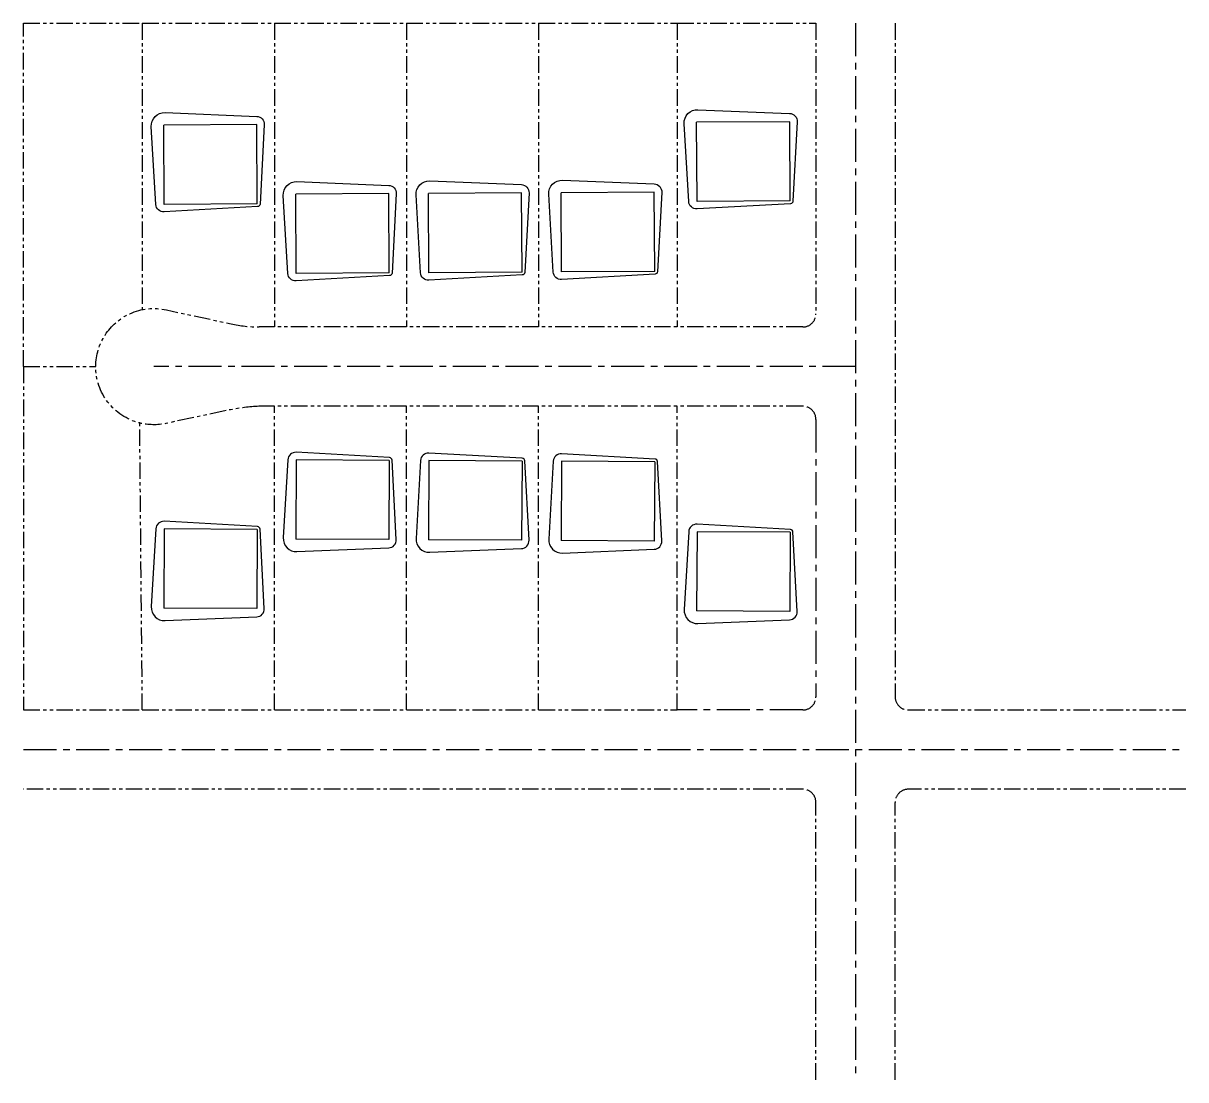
# Model space of a CAD drawing. Header units: feet. Extents: x 0 to 880, y 0 to 800.
import ezdxf

# ---------------------------------------------------------------- set-up
doc = ezdxf.new("R2010")
doc.units = ezdxf.units.FT
doc.header["$LTSCALE"] = 20
doc.header["$MEASUREMENT"] = 0
doc.linetypes.add('CENTER', pattern=[2, 1.25, -0.25, 0.25, -0.25])
doc.linetypes.add('PHANTOM2', pattern=[1.25, 0.625, -0.125, 0.125, -0.125, 0.125, -0.125])
for name, color, linetype in [('Building Foundations', 5, 'Continuous'), ('Centerline', 1, 'CENTER'), ('Property Line', 6, 'PHANTOM2'), ('Right of Way', 1, 'PHANTOM2')]:
    doc.layers.add(name, color=color, linetype=linetype)

# ---------------------------------------------------------------- blocks, each defined once
blk = doc.blocks.new('pads')
at = {"layer": 'Building Foundations'}
for p, q in [((71.06, 61.71), (0.34, 65.69)), ((-5.99, 60.05), (-9.41, 1.08)), ((0.33, 60), (0, 0)), ((70.84, 59.62), (0.33, 60)), ((70.84, 59.62), (70.51, -0.38)), ((76.15, -0.35), (72.94, 59.82)), ((70.51, -0.38), (0, 0)), ((0.98, -9.5), (70.41, -6.66))]:
    blk.add_line(p, q, dxfattribs=at)
for centre, radius, start, end in [((0, 59.7), 6, 86.77197, 176.67582), ((70.94, 59.71), 2, 3.05507, 86.77197), ((0.57, 0.5), 10, 176.67582, 272.33594), ((70.16, -0.67), 6, 272.33594, 3.05507)]:
    blk.add_arc(centre, radius, start, end, dxfattribs=at)

msp = doc.modelspace()

# ---------------------------------------------------------------- linework, layer by layer
at = {"layer": 'Centerline'}
for p, q in [((630, 800), (630, 0)), ((630, 540), (98.74, 540)), ((600, 500), (600, 290)), ((590, 280), (495, 280)), ((0, 250), (880, 250))]:
    msp.add_line(p, q, dxfattribs=at)
at = {"layer": 'Property Line'}
for p, q in [((90, 800), (90, 583.12)), ((190, 800), (190, 570)), ((290, 800), (290, 570)), ((390, 800), (390, 570)), ((495, 800), (495, 570)), ((0, 540), (54.74, 540)), ((190, 280), (190, 510)), ((290, 280), (290, 510)), ((390, 280), (390, 510)), ((495, 280), (495, 510)), ((90, 280), (88.02, 497.32))]:
    msp.add_line(p, q, dxfattribs=at)
at = {"layer": 'Right of Way'}
for p, q in [((0, 540), (0, 800)), ((0, 800), (90, 800)), ((90, 800), (190, 800)), ((190, 800), (290, 800)), ((290, 800), (390, 800)), ((390, 800), (495, 800)), ((495, 800), (600, 800)), ((600, 800), (600, 580)), ((660, 800), (660, 290)), ((590, 570), (178.5, 570)), ((0, 540), (0, 280)), ((590, 510), (178.17, 510)), ((0, 280), (90, 280)), ((90, 280), (190, 280)), ((190, 280), (290, 280)), ((290, 280), (390, 280)), ((390, 280), (495, 280)), ((670, 280), (880, 280)), ((590, 220), (-0.16, 220)), ((880, 220), (670, 220)), ((600, 0), (600, 210)), ((660, 0), (660, 210))]:
    msp.add_line(p, q, dxfattribs=at)
at = {"layer": 'Right of Way', "flags": 128}
msp.add_lwpolyline([(178.17, 510, 0.0338), (156.8, 507.38), (107.9, 496.96, -0.114415), (88.02, 497.32, -0.345414), (54.74, 540.24, -0.292831), (80.56, 580.07, -0.163059), (108.37, 582.93), (157.25, 572.4)], format="xyb", dxfattribs=at)
at = {"layer": 'Right of Way'}
for centre, radius, start, end in [((179.04, 670), 100, 257.35761, 269.68861), ((590, 580), 10, 270, 0), ((590, 500), 10, 0, 90), ((590, 290), 10, 270, 360), ((670, 290), 10, 180, 270), ((590, 210), 10, 0, 90), ((670, 210), 10, 90, 180)]:
    msp.add_arc(centre, radius, start, end, dxfattribs=at)

# ---------------------------------------------------------------- block references
at = {"layer": 'Building Foundations', "xscale": -1, "rotation": 180}
for p in [(106.2, 722.84), (509.67, 725.04), (206.11, 670.59), (306.62, 671.13), (407.13, 671.68)]:
    msp.add_blockref('pads', p, dxfattribs=at)
at = {"layer": 'Building Foundations'}
for p in [(206.11, 409.41), (306.62, 408.87), (407.13, 408.32), (106.2, 357.16), (509.67, 354.96)]:
    msp.add_blockref('pads', p, dxfattribs=at)

doc.saveas('drawing.dxf')
